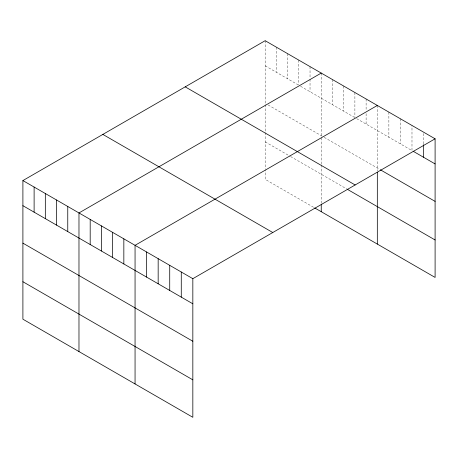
<?xml version="1.0" encoding="UTF-8"?>
<svg xmlns="http://www.w3.org/2000/svg" width="458" height="458" viewBox="0 0 458 458"><rect width="100%" height="100%" fill="white"/><g stroke="black" fill="none" stroke-linecap="round" stroke-linejoin="round"><path stroke-width="0.34" stroke-dasharray="2.29 1.72" d="M265.165 65.815L298.221 84.902M300.585 86.264L354.303 117.277M356.662 118.639L411.988 150.579L411.988 125.469M268.119 104.974L323.606 137.011M324.195 137.348L379.756 169.426M265.165 141.86L289.96 156.178M290.549 156.516L346.626 188.891M313.57 207.262L265.165 179.318L265.165 169.609M423.547 133.536L423.547 143.995M400.435 118.794L400.435 143.909M388.876 112.124L388.876 137.24M377.323 105.454L377.323 170.88M366.108 98.98L366.108 110.836M366.108 113.624L366.108 124.089M354.893 92.499L354.893 117.614M343.677 86.024L343.677 111.139M332.462 79.549L332.462 104.664M321.247 73.074L321.247 137.074M321.247 137.789L321.247 164.233M321.247 164.949L321.247 203.369M310.032 66.599L310.032 78.461M310.032 79.16L310.032 91.715M298.816 60.124L298.816 84.541M287.595 53.649L287.595 78.765M276.38 47.174L276.38 72.29M265.165 40.699L265.165 103.273M265.165 104.699L265.165 131.858M265.165 132.574L265.165 168.916"/><path stroke-width="0.69" d="M435.1 138.808L192.835 278.682L192.835 417.301L22.9 319.192L22.9 180.572L265.165 40.699L435.1 138.808L435.1 277.428L314.749 207.949M321.247 73.074L78.976 212.947L78.976 351.567M377.323 105.454L135.058 245.322L135.058 383.941M413.208 151.283L435.1 163.924M380.363 169.781L435.1 201.383M185.221 86.86L355.15 184.969M347.216 189.234L435.1 239.975M102.85 134.412L272.779 232.521M22.9 180.572L192.835 278.682M22.9 205.688L192.835 303.797M22.9 243.141L192.835 341.25M22.9 281.733L192.835 379.842M423.547 144.694L423.547 157.254M377.323 172.311L377.323 244.074M321.247 204.76L321.247 211.693M181.276 272.012L181.276 297.122M169.723 265.337L169.723 290.452M158.165 258.667L158.165 283.783M146.612 251.997L146.612 277.107M123.837 238.847L123.837 263.963M112.622 232.372L112.622 257.488M101.407 225.897L101.407 251.013M90.192 219.422L90.192 244.538M67.761 206.472L67.761 231.588M56.546 199.997L56.546 225.113M45.331 193.522L45.331 218.638M34.115 187.047L34.115 212.163"/></g></svg>
